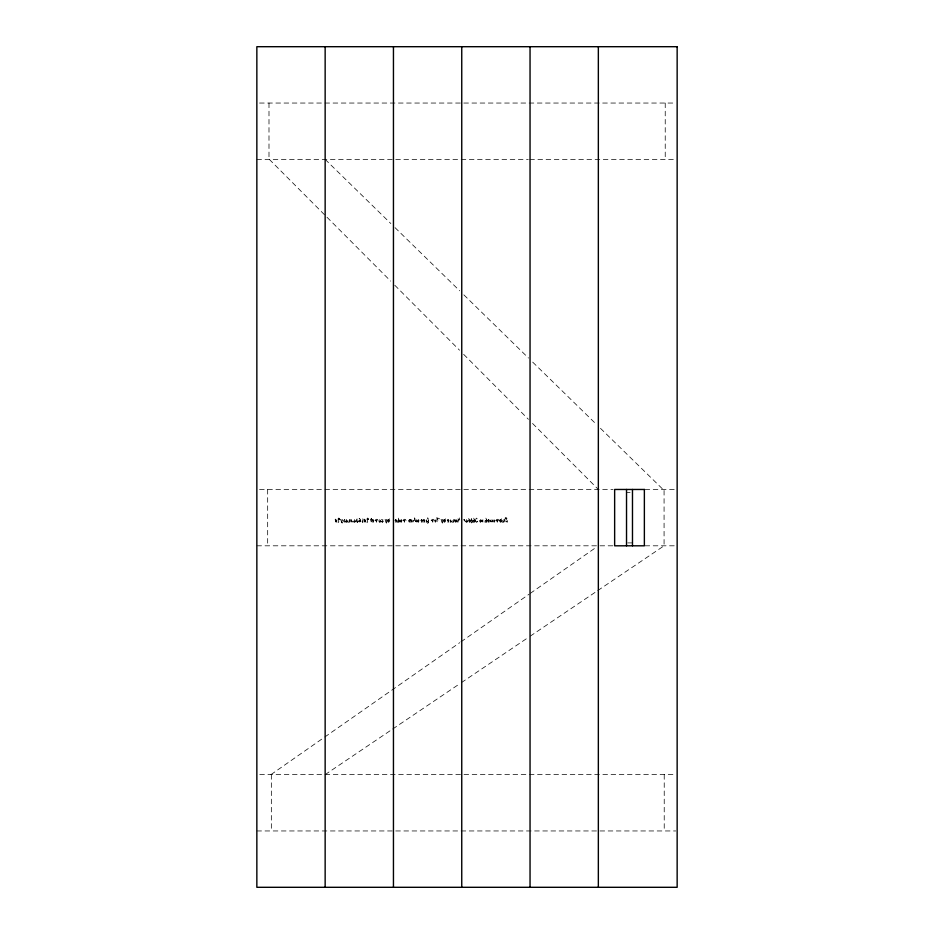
<?xml version="1.0" encoding="UTF-8"?>
<svg xmlns="http://www.w3.org/2000/svg" width="934" height="934" viewBox="0 0 934 934"><rect width="100%" height="100%" fill="white"/><g stroke="black" fill="none" stroke-linecap="round" stroke-linejoin="round"><path stroke-width="0.7" stroke-dasharray="4.67 3.5" d="M463.486 519.573L464.502 520.542L464.502 519.444C466.428 524.581 463.801 521.009 463.533 520.296M270.965 774.613L323.538 737.872M324.74 737.043L459.75 642.674M460.941 641.845L529.041 594.246M530.243 593.405L597.153 546.647M325.149 774.613L391.486 729.828M392.689 729.022L460.228 683.419M461.443 682.602L528.983 637M530.185 636.194L596.522 591.409M597.737 590.592L664.074 545.806L664.074 489.463M382.438 522.013L381.667 521.464L383.045 520.005L381.679 519.456L381.516 520.425L382.847 520.121L381.446 521.756L382.496 522.211L383.127 521.184L382.788 522.013M259.547 103.044L675.831 103.044M256.85 159.387L459.832 159.387M461.162 159.387L528.294 159.387M529.753 159.387L675.831 159.387M259.559 489.463L613.066 489.463M645.044 489.463L675.702 489.463M626.527 492.37L630.1 492.37M627.718 542.899L632.481 542.899M256.85 545.806L613.066 545.806M645.044 545.806L675.702 545.806M259.745 774.613L675.714 774.613M256.85 830.956L675.714 830.956M325.149 159.387L390.856 223.565M395.024 227.639L459.68 290.801M463.859 294.875L528.516 358.049M532.684 362.123L596.312 424.258M600.48 428.332L663.058 489.463M269.331 159.387L390.657 281.099M394.767 285.232L459.54 350.215M463.649 354.336L528.422 419.319M532.543 423.452L598.344 489.463M665.23 103.044L665.23 159.387M664.226 774.613L664.226 830.956M459.259 517.926L459.75 519.829L458.185 519.829C457.567 512.743 457.578 527.617 458.185 520.11L459.75 520.11L459.259 522.199M271.339 774.613L271.339 830.956M268.992 103.044L268.992 159.387M267.673 489.463L267.673 545.806M370.868 519.526A3.736 3.736 0 0 1 371.557 518.242L371.907 523.344L370.716 520.588A3.619 3.619 0 0 1 371.067 519.035M505.259 517.88C503.683 519.771 509.427 517.261 505.831 519.818C502.842 521.931 509.299 523.67 507.349 520.6C502.854 524.71 510.291 516.665 505.259 517.88M335.645 519.701C336.24 526.601 337.758 515.066 335.645 519.701M364.482 519.701C365.124 526.624 366.513 515.031 364.482 519.701M360.454 520.075C356.216 519.713 362.404 525.025 360.524 518.709C357.524 518.767 360.104 517.868 360.454 520.075M428.461 520.612L427.714 523.344L428.554 522.164A3.608 3.608 0 0 0 428.904 520.588L427.714 517.833L428.461 520.612M427.375 521.184C424.48 524.955 427.889 517.903 425.927 520.425C428.449 516.981 424.83 524.114 427.375 521.184M436.4 517.926C438.513 516.525 434.87 522.608 438.583 522.199C435.337 513.63 440.299 521.452 439.178 517.926L436.4 517.926M451.484 521.184C448.589 524.955 451.986 517.903 450.025 520.425C452.546 516.981 448.927 524.114 451.484 521.184M335.201 519.678C336.438 527.325 338.552 514.342 335.201 519.678M364.05 519.678C365.287 527.325 367.389 514.342 364.05 519.678M398.118 520.53C398.806 524.826 399.81 517.483 398.118 520.53M473.55 520.53C474.238 524.815 475.266 517.518 473.55 520.53M485.738 520.53C486.392 524.815 487.49 517.506 485.738 520.53M349.911 521.172L349.491 522.176L347.658 522.176L348.055 519.444C348.744 519.573 349.188 524.733 349.526 519.444L350.297 519.491L349.911 521.172M454.122 521.172L453.691 522.176L451.869 522.176L452.266 519.444C452.955 519.573 453.399 524.733 453.737 519.444L454.496 519.491L454.122 521.172M504.337 521.172L503.905 522.176L502.083 522.176L502.48 519.444C503.169 519.573 503.613 524.733 503.951 519.444L504.71 519.491L504.337 521.172M399.694 520.833L399.157 522.141L397.312 522.199L397.721 517.88C399.005 518.3 398.071 519.222 399.694 520.833M475.137 520.833L474.589 522.141L472.756 522.199L473.164 517.88C474.449 518.3 473.515 519.222 475.137 520.833M487.326 520.833L486.777 522.141L484.933 522.199L485.353 517.88C486.637 518.3 485.703 519.222 487.326 520.833M387.493 520.471C388.497 525.515 391.311 518.148 389.046 517.88C390.342 521.032 387.797 518.288 387.493 520.471M443.487 520.471C444.502 525.515 447.304 518.148 445.039 517.88C446.335 521.032 443.79 518.288 443.487 520.471M499.573 520.471C500.589 525.515 503.391 518.148 501.126 517.88C502.422 521.032 499.877 518.288 499.573 520.471M400.126 520.542C401.643 525.889 403.009 516.584 400.126 520.542M417.218 520.542C418.736 525.889 420.09 516.584 417.218 520.542M454.811 520.542C456.329 525.889 457.683 516.584 454.811 520.542M479.516 520.542C481.033 525.889 482.399 516.584 479.516 520.542M372.199 520.495L373.717 520.868C373.46 522.725 370.926 521.464 373.705 522.059C375.305 520.833 372.748 517.903 372.199 520.495M395.07 520.495L396.6 520.868C396.343 522.725 393.809 521.464 396.576 522.059C398.188 520.833 395.619 517.903 395.07 520.495M410.143 520.495L411.672 520.868C411.415 522.725 408.87 521.464 411.649 522.059C413.26 520.833 410.691 517.903 410.143 520.495M420.919 520.495L422.448 520.868C422.191 522.725 419.658 521.464 422.425 522.059C424.036 520.833 421.467 517.903 420.919 520.495M423.289 520.495L424.807 520.868C424.55 522.725 422.016 521.464 424.795 522.059C426.394 520.833 423.838 517.903 423.289 520.495M447.386 520.495L448.915 520.868C448.659 522.725 446.125 521.464 448.892 522.059C450.503 520.833 447.935 517.903 447.386 520.495M487.781 520.495L489.311 520.868C489.054 522.725 486.521 521.464 489.288 522.059C490.899 520.833 488.33 517.903 487.781 520.495M351.301 520.25C351.394 525.422 349.935 518.545 352.433 519.432C353.939 524.301 352.422 521.347 351.301 520.25M475.628 520.927C476.106 524.383 478.418 519.561 477.391 521.744C475.102 523.017 476.9 519.467 476.749 519.993C477.858 517.459 475.488 517.261 475.628 520.927M412.828 520.145C412.758 524.943 412.945 519.818 414.182 520.18C413.797 525.83 416.26 518.09 414.276 517.88C415.361 521.242 413.447 518.382 412.828 520.145M345.463 521.604C345.171 523.063 348.814 522.024 346.152 519.666C348.767 521.569 344.611 517.378 345.463 521.604M353.869 521.604C353.402 523.145 357.442 521.779 354.395 519.783C357.22 521.37 353.11 517.564 353.869 521.604M379.122 521.604C378.644 523.145 382.695 521.779 379.648 519.783C382.473 521.37 378.363 517.564 379.122 521.604M401.737 520.833C400.464 524.815 400.499 516.887 401.737 520.833M418.817 520.833C417.556 524.815 417.58 516.887 418.817 520.833M456.411 520.833C455.197 524.791 455.162 516.887 456.411 520.833M465.961 521.604C465.482 523.145 469.533 521.779 466.486 519.783C469.312 521.37 465.202 517.564 465.961 521.604M481.115 520.833C479.854 524.815 479.889 516.887 481.115 520.833M387.949 520.308C388.054 525.025 390.062 518.125 387.949 520.308M443.942 520.308C444.035 525.025 446.078 518.125 443.942 520.308M500.029 520.308C500.157 525.06 502.118 518.066 500.029 520.308M358.504 521.242C355.761 525.667 356.006 514.365 357.022 518.37C357.208 526.519 357.944 518.802 358.504 521.242M359.228 520.588C359.438 524.686 361.388 518.557 359.228 520.588M376.636 520.191C377.044 526.356 375.316 516.07 375.375 521.966C373.226 522.234 376.32 518.183 377.651 519.444C379.227 523.6 377.243 521.954 376.636 520.191M404.597 520.191C405.006 526.356 403.278 516.07 403.336 521.966C401.188 522.234 404.282 518.183 405.613 519.444C407.131 523.74 405.321 521.791 404.597 520.191M432.816 520.191C433.213 526.356 431.496 516.07 431.555 521.966C429.406 522.234 432.489 518.183 433.831 519.444C435.396 523.6 433.411 521.954 432.816 520.191M497.402 520.191C497.892 526.262 495.861 516.163 496.258 521.978C493.782 522.083 497.25 518.23 498.417 519.444C499.982 523.6 497.997 521.954 497.402 520.191M344.342 519.899C345.382 526.344 341.669 516.899 344.004 520.542L344.004 519.444L344.774 519.491L344.342 519.899M409.384 519.899C410.388 526.379 406.745 516.782 409.034 520.542L409.034 519.444L409.816 519.491L409.384 519.899M468.763 518.347L469.358 521.219C469.428 516.841 471.32 516.946 471.075 521.219C473.246 509.322 472.476 531.212 470.351 519.164C469.802 527.979 467.28 515.323 468.763 518.347M337.956 518.919C339.649 522.176 338.633 520.95 337.968 522.199C341.365 524.429 337.256 516.047 339.311 519.327C340.77 520.658 338.89 516.245 337.956 518.919M366.793 518.919C368.498 522.176 367.482 520.95 366.805 522.199C370.179 524.418 366.116 516.058 368.159 519.327C369.607 520.658 367.727 516.245 366.793 518.919M416.155 521.487L415.303 521.172L416.389 522.059L416.307 518.393L415.455 519.491L416.155 521.487M482.668 521.487L481.816 521.172L482.901 522.059L482.82 518.393L481.967 519.491L482.668 521.487M490.899 521.487L490.046 521.172L491.144 522.059L491.062 518.393L490.21 519.491L490.899 521.487M492.743 521.487L491.891 521.172L492.977 522.059L492.895 518.393L492.043 519.491L492.743 521.487M346.864 521.581C345.627 523.075 345.872 519.362 346.864 521.581M355.27 521.581C354.056 523.11 354.255 519.339 355.27 521.581M380.523 521.581C379.309 523.11 379.508 519.339 380.523 521.581M467.362 521.581C466.148 523.11 466.346 519.339 467.362 521.581M435.664 519.888C436.598 523.25 434.112 522.795 435.256 519.456L436.108 519.491L435.664 519.888M494.553 519.888C495.487 523.25 493 522.795 494.144 519.456L494.611 519.794M372.643 520.051L373.717 520.658L373.367 519.654L372.643 520.051M395.526 520.051L396.6 520.658L396.238 519.654L395.526 520.051M410.598 520.051L411.672 520.658L411.31 519.654L410.598 520.051M421.374 520.051L422.448 520.658L422.086 519.654L421.374 520.051M423.732 520.051L424.807 520.658L424.456 519.654L423.732 520.051M447.841 520.051L448.915 520.658L448.553 519.654L447.841 520.051M488.237 520.051L489.311 520.658L488.949 519.654L488.237 520.051M435.267 518.078L435.267 518.078M494.156 518.078L494.156 518.078M342.276 522.795L341.564 522.141C343.724 519.187 341.47 518.475 341.377 521.557C339.357 515.58 342.264 524.861 342.276 522.795M386.723 522.795L386.011 522.141C388.124 519.187 386.011 518.475 385.812 521.557C383.897 515.51 386.501 524.966 386.769 522.713M442.716 522.795L442.004 522.141C444.164 519.187 441.91 518.475 441.805 521.557C439.879 515.51 442.506 524.955 442.763 522.713M362.229 521.791C363.77 525.749 362.462 511.493 362.229 521.791"/><path stroke-width="1.4" d="M632.481 489.463L632.481 545.806M626.527 489.463L626.527 545.806M598.344 46.7L598.344 887.3M530.045 46.7L530.045 887.3M461.746 46.7L461.746 887.3M393.447 46.7L393.447 887.3M325.149 46.7L325.149 887.3M677.15 46.7L256.85 46.7L256.85 887.3L677.15 887.3L677.15 46.7M644.367 489.463L614.642 489.463L614.642 545.806L644.367 545.806L644.367 489.463"/></g></svg>
